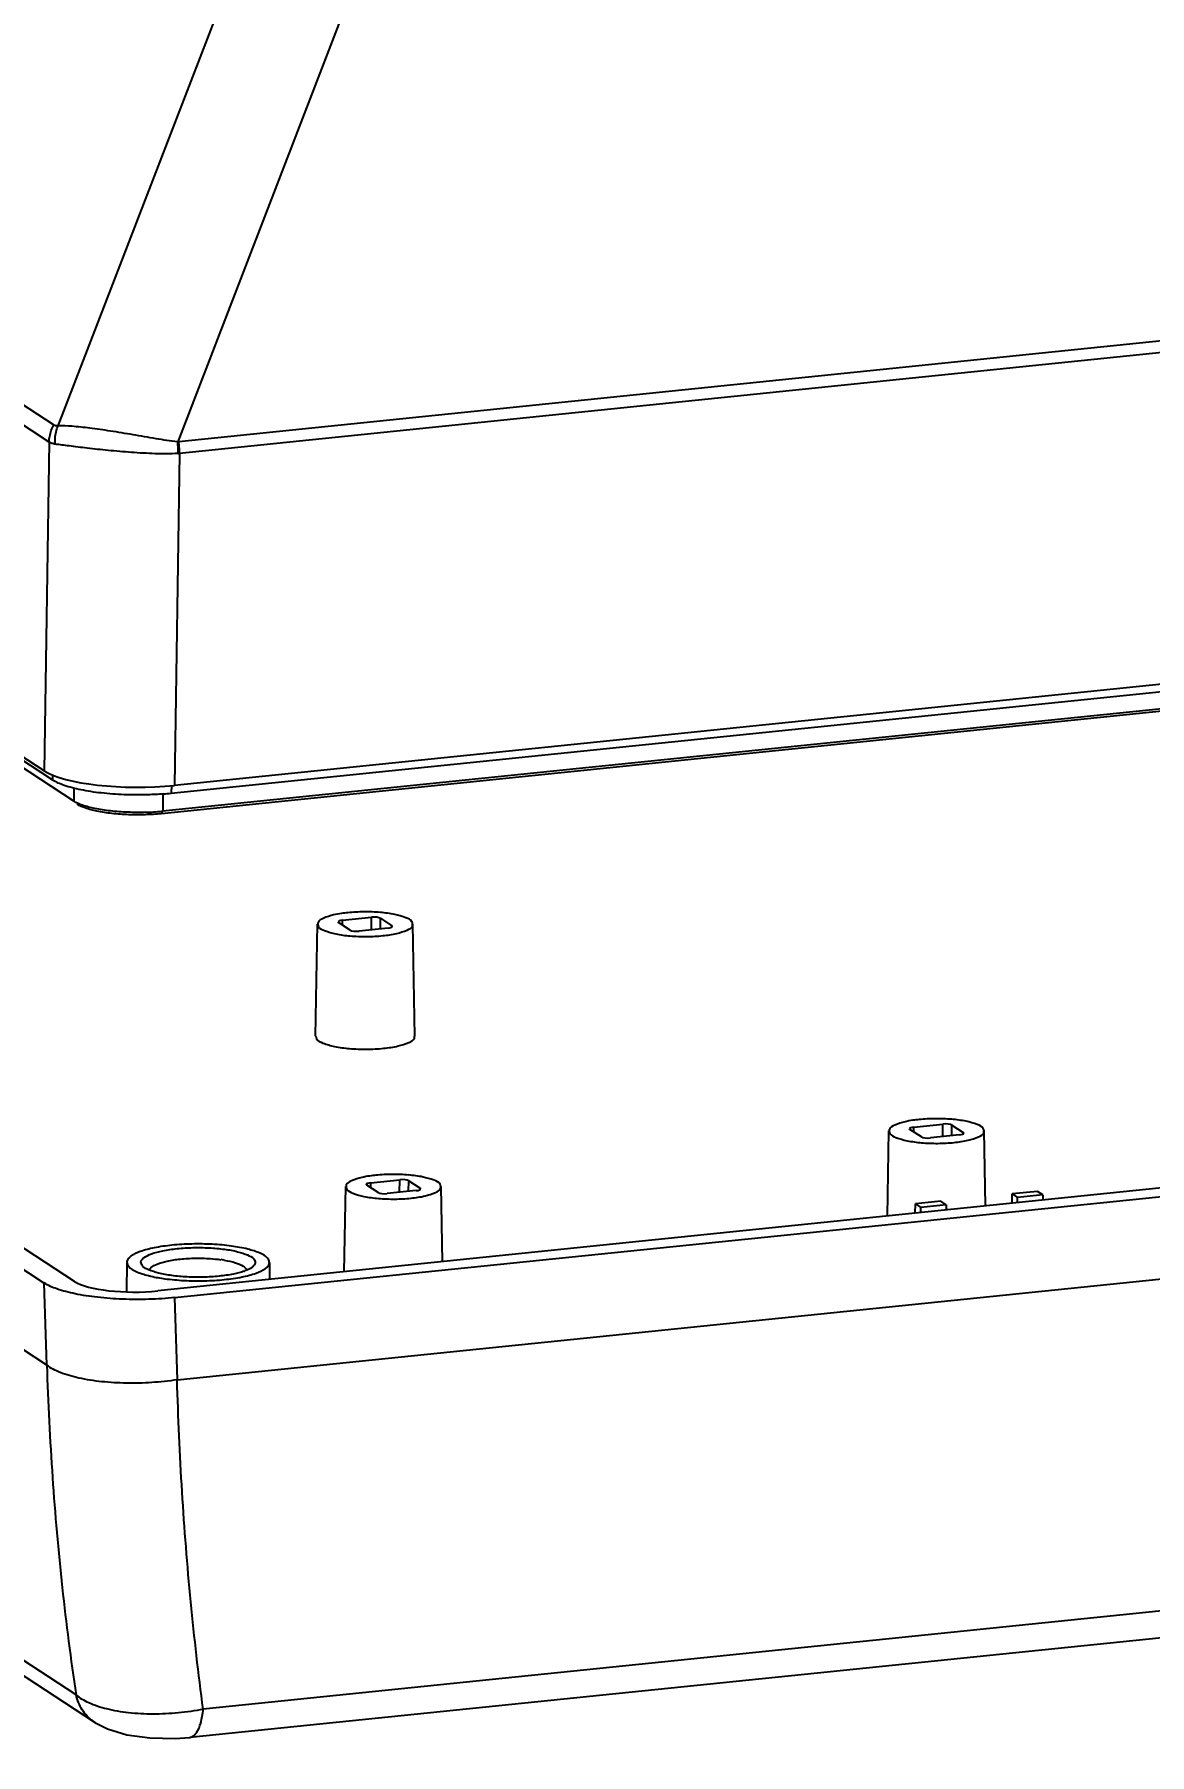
# Model space of a CAD drawing. Header units: millimetres. Extents: x -5407 to -45, y -6458 to 594.
# Drawn here: x -2045.6 to -1994.2, y -2033.3 to -1953.9 of the extents above; entities that cross this region are included whole.
import ezdxf

# ---------------------------------------------------------------- set-up
doc = ezdxf.new("R2010")
doc.units = ezdxf.units.MM
doc.layers.get('0').update_dxf_attribs({"linetype": 'CONTINUOUS'})
doc.layers.get('Defpoints').update_dxf_attribs({"linetype": 'CONTINUOUS'})
doc.layers.add('dim', color=3, linetype='CONTINUOUS', lineweight=9)
doc.styles.add('LongTou', font='romand.shx', dxfattribs={"width": 0.8, "bigfont": 'whgdtxt.shx'})
doc.dimstyles.new('YanXiu', dxfattribs={"dimtxt": 2.5, "dimasz": 2.2, "dimexe": 1, "dimexo": 0, "dimgap": 0.66, "dimtad": 0, "dimzin": 0, "dimdsep": 46, "dimtxsty": 'LongTou', "dimblk": 'CLOSEDBLANK', "dimcen": 0, "dimclrd": 256, "dimclre": 131, "dimclrt": 42, "dimadec": 0, "dimazin": 0, "dimtfac": 1, "dimtdec": 4, "dimtofl": 0, "dimtmove": 0, "dimatfit": 3, "dimldrblk": 'CLOSEDBLANK', "dimfxl": 0, "dimtolj": 1, "dimtzin": 0, "dimlwd": 0, "dimlwe": 0, "dimarcsym": 0})

# ---------------------------------------------------------------- blocks, each defined once
blk = doc.blocks.new('_ClosedBlank')
at = {"color": 0, "linetype": 'ByBlock', "lineweight": -2}
for p, q in [((-1, 0.167), (0, 0)), ((-1, 0.167), (-1, -0.167)), ((0, 0), (-1, -0.167))]:
    blk.add_line(p, q, dxfattribs=at)
blk = doc.blocks.new('*D34')
at = {"layer": 'Defpoints', "color": 0}
for p in [(-2243.063, -1942.958), (-2253.817, -1963.758), (-2243.063, -1963.758)]:
    blk.add_point(p, dxfattribs=at)
at = {"layer": 'dim', "lineweight": 5}
for p, q in [((-2253.817, -1937.358), (-2253.817, -1931.758)), ((-2253.817, -1969.358), (-2253.817, -1974.958))]:
    blk.add_line(p, q, dxfattribs=at)
at = {"layer": 'dim', "color": 131, "lineweight": 5}
for p, q in [((-2243.063, -1942.958), (-2255.216, -1942.958)), ((-2243.063, -1963.758), (-2255.216, -1963.758))]:
    blk.add_line(p, q, dxfattribs=at)
at = {"layer": 'dim', "lineweight": 5, "xscale": 5.600000000000001, "yscale": 5.600000000000001, "zscale": 5.600000000000001}
for p, rotation in [((-2253.817, -1942.958), 270), ((-2253.817, -1963.758), 90)]:
    blk.add_blockref('_ClosedBlank', p, dxfattribs=dict(at, rotation=rotation))
at = {"layer": 'dim', "color": 8, "insert": (-2253.817, -1953.358), "char_height": 7, "attachment_point": 5, "rotation": 90, "style": 'LongTou'}
blk.add_mtext('2.60', dxfattribs=at)
blk = doc.blocks.new('*U8')
at = {"color": 7}
for p, q in [((-142.358, 58.137), (-45.861, -5.031)), ((-46.135, -6.02), (-142.632, 57.148)), ((-25.467, 47.247), (-45.626, -5.094)), ((-18.944, 45.325), (-38.714, -6.006)), ((139.015, 12.221), (-38.657, -6.001)), ((139.063, 11.548), (-38.608, -6.675)), ((-46.135, -6.02), (-46.419, -24.991)), ((-38.608, -6.675), (-38.895, -25.834)), ((-39.085, -26.287), (139.832, -7.937)), ((140.025, -7.483), (-38.895, -25.834)), ((139.27, -9.115), (-39.646, -27.465)), ((139.345, -8.971), (-39.572, -27.321)), ((-44.577, -78.317), (-139.228, -16.357)), ((-60.528, -15.967), (-45.934, -25.52)), ((-46.419, -24.991), (-60.271, -15.943)), ((-43.497, -79.9), (-138.153, -17.937)), ((-44.702, -26.746), (-57.185, -18.575)), ((-45.944, -25.212), (-45.934, -25.52)), ((-44.715, -25.979), (-44.702, -26.746)), ((-39.565, -26.284), (-39.572, -27.321)), ((-39.079, -25.831), (-39.085, -26.287)), ((-39.646, -27.465), (-39.572, -27.321)), ((-29.433, -33.749), (-29.46, -33.711)), ((-29.208, -33.615), (-27.534, -33.443)), ((-29.201, -33.901), (-29.208, -33.615)), ((-27.541, -34.168), (-27.534, -33.443)), ((-27.021, -34.115), (-27.015, -33.501)), ((-27.015, -33.501), (-26.353, -33.935)), ((-30.759, -40.311), (-30.643, -33.839)), ((-28.771, -34.183), (-29.433, -33.749)), ((-26.578, -34.069), (-28.252, -34.241)), ((-26.354, -34.003), (-26.353, -33.935)), ((-26.353, -33.935), (-26.325, -33.974)), ((-25.025, -40.31), (-25.143, -33.838)), ((139.712, -36.585), (-39.859, -55.002)), ((-38.895, -55.39), (140.035, -37.039)), ((-38.747, -60.132), (139.696, -41.83)), ((-60.715, -45.185), (-46.412, -54.548)), ((-44.664, -54.46), (-58.284, -45.544)), ((3.534, -45.684), (3.507, -45.646)), ((3.759, -45.549), (5.433, -45.378)), ((3.766, -45.836), (3.759, -45.549)), ((5.426, -46.103), (5.433, -45.378)), ((5.946, -46.049), (5.952, -45.436)), ((5.952, -45.436), (6.614, -45.869)), ((2.236, -50.685), (2.324, -45.774)), ((4.197, -46.117), (3.534, -45.684)), ((6.389, -46.004), (4.715, -46.175)), ((6.613, -45.938), (6.614, -45.869)), ((6.614, -45.869), (6.642, -45.909)), ((7.903, -50.103), (7.824, -45.773)), ((-27.579, -48.764), (-25.905, -48.592)), ((-25.912, -49.317), (-25.905, -48.592)), ((-29.102, -53.899), (-29.014, -48.988)), ((-27.804, -48.898), (-27.831, -48.86)), ((-27.142, -49.331), (-27.804, -48.898)), ((-27.572, -49.05), (-27.579, -48.764)), ((-24.949, -49.218), (-26.623, -49.39)), ((-25.392, -49.263), (-25.386, -48.65)), ((-25.386, -48.65), (-24.724, -49.083)), ((-24.726, -49.152), (-24.724, -49.083)), ((-24.724, -49.083), (-24.696, -49.123)), ((-23.435, -53.318), (-23.514, -48.987)), ((9.424, -49.947), (9.43, -49.409)), ((10.89, -49.26), (9.43, -49.409)), ((9.43, -49.409), (9.736, -49.609)), ((11.196, -49.46), (9.736, -49.609)), ((9.739, -49.915), (9.736, -49.609)), ((11.196, -49.46), (10.89, -49.26)), ((11.196, -49.46), (11.204, -49.765)), ((-46.264, -59.29), (-59.687, -50.502)), ((3.844, -50.52), (3.851, -49.981)), ((5.31, -49.832), (3.851, -49.981)), ((3.851, -49.981), (4.157, -50.182)), ((5.616, -50.032), (4.157, -50.182)), ((4.16, -50.487), (4.157, -50.182)), ((5.616, -50.032), (5.31, -49.832)), ((5.616, -50.032), (5.625, -50.337)), ((-41.648, -53.356), (-41.664, -55.06)), ((-33.422, -53.355), (-33.413, -54.341)), ((-46.264, -59.29), (-46.412, -54.548)), ((-38.895, -55.39), (-38.747, -60.132)), ((136.063, -61.364), (-37.242, -79.139)), ((135.294, -62.993), (-38.011, -80.768))]:
    blk.add_line(p, q, dxfattribs=at)
blk.add_lwpolyline([(-43.497, -79.9), (-42.761, -80.283), (-41.651, -80.616), (-40.313, -80.799), (-38.868, -80.826), (-38.012, -80.768)], dxfattribs=at)
for centre, radius, start, end in [((-38.771, -4.89), 1.116, 272.94123, 275.85315), ((-44.35, -6.503), 5.658, 358.19316, 5.04215), ((-38.843, -4.14), 2.546, 273.34828, 275.29715), ((-40.869, -8.864), 17.515, 274.35438, 275.84868), ((-40.97, -13.394), 13.997, 271.70812, 275.39143), ((-40.828, -15.077), 12.308, 275.46763, 275.85863), ((-27.916, -42.939), 9.808, 90.31682, 95.7829), ((-27.9, -43.714), 10.584, 85.22949, 90.38071), ((5.051, -54.873), 9.808, 90.31682, 95.7829), ((5.067, -55.649), 10.584, 85.22949, 90.38071), ((-26.287, -58.087), 9.808, 90.31682, 95.7829), ((-26.271, -58.863), 10.584, 85.22949, 90.38071), ((-37.158, -59.95), 6.815, 80.50423, 82.04268), ((-38.9, -48.339), 5.975, 255.56714, 256.87665), ((-36.219, -49.926), 4.16, 288.724, 289.27138)]:
    blk.add_arc(centre, radius, start, end, dxfattribs=at)
for centre, major_axis, ratio, start_param, end_param in [((-41.025, -24.436), (5.801, 0.002), 0.259072, -2.764969, -1.194858), ((-29.061, -33.711), (0.4, 0), 0.258897, 1.947642, 3.141395), ((-27.387, -33.54), (0.4, 0), 0.259005, 0.376592, 1.947084), ((-28.399, -34.145), (0.4, 0), 0.259005, -2.765001, -1.194509), ((-26.725, -33.973), (0.4, 0), 0.258897, -1.19395, -0.011931), ((3.907, -45.646), (0.4, 0), 0.258897, 1.947642, 3.141395), ((5.58, -45.474), (0.4, 0), 0.259005, 0.376592, 1.947084), ((4.568, -46.079), (0.4, 0), 0.259005, -2.765001, -1.194509), ((6.242, -45.907), (0.4, 0), 0.258897, -1.19395, -0.011931), ((-25.758, -48.688), (0.4, 0), 0.259005, 0.376592, 1.947084), ((-27.432, -48.86), (0.4, 0), 0.258897, 1.947642, 3.141395), ((-26.77, -49.293), (0.4, 0), 0.259005, -2.765001, -1.194509), ((-25.096, -49.122), (0.4, 0), 0.258897, -1.19395, -0.011931), ((-41.217, -54.11), (3.701, 0.002), 0.259167, -2.764925, -1.195347)]:
    blk.add_ellipse(centre, major_axis=major_axis, ratio=ratio, start_param=start_param, end_param=end_param, dxfattribs=at)
for points, start_tangent, end_tangent in [([(-46.135, -6.02), (-46.098, -5.681), (-46.006, -5.348), (-45.861, -5.031)], (0.024976, 0.999688), (0.487066, 0.873365)), ([(-45.626, -5.094), (-45.755, -5.079), (-45.861, -5.031)], (-0.999799, -0.020062), (-0.836405, 0.548112)), ([(-45.778, -6.142), (-45.783, -5.784), (-45.732, -5.431), (-45.626, -5.094)], (-0.092123, 0.995748), (0.375142, 0.926968)), ([(-38.714, -6.006), (-39.962, -5.828), (-41.291, -5.603), (-42.593, -5.389), (-43.792, -5.218), (-44.822, -5.113), (-45.626, -5.094)], (-0.994566, 0.10411), (-0.999104, -0.042312)), ([(-45.778, -6.143), (-45.973, -6.098), (-46.135, -6.02)], (-0.992276, 0.124053), (-0.845375, 0.534173)), ([(-38.695, -6.681), (-40.012, -6.692), (-41.388, -6.62), (-42.722, -6.505), (-43.94, -6.374), (-44.977, -6.246), (-45.778, -6.143)], (-0.99818, -0.060311), (-0.991976, 0.126429)), ([(-38.608, -6.675), (-38.615, -6.452), (-38.632, -6.226), (-38.657, -6.001)], (-0.010066, 0.999949), (-0.132368, 0.991201)), ([(-45.264, -25.832), (-45.934, -25.52)], (-0.945106, 0.326764), (-0.836675, 0.5477)), ([(-44.303, -26.089), (-45.264, -25.832)], (-0.97966, 0.200667), (-0.945106, 0.326764)), ([(-44.211, -26.976), (-44.702, -26.746)], (-0.944199, 0.329375), (-0.836391, 0.548133)), ([(-39.54, -26.328), (-40.422, -26.374), (-41.802, -26.369), (-43.124, -26.271), (-44.303, -26.089)], (-0.997104, -0.076051), (-0.97966, 0.200667)), ([(-44.05, -27.137), (-44.513, -26.92)], (-0.943816, 0.330472), (-0.836492, 0.547979)), ([(-40.553, -27.385), (-41.589, -27.383), (-42.596, -27.309), (-43.495, -27.169), (-44.211, -26.976)], (-0.999515, -0.03114), (-0.944199, 0.329375)), ([(-39.646, -27.465), (-40.569, -27.526), (-41.555, -27.524), (-42.516, -27.454), (-43.371, -27.32), (-44.05, -27.137)], (-0.994779, -0.102051), (-0.943816, 0.330472)), ([(-29.27, -33.225), (-29.717, -33.309), (-30.313, -33.505), (-30.612, -33.737), (-30.626, -33.838)], (-0.989207, -0.146522), (0.040582, -0.999176)), ([(-28.904, -33.18), (-29.27, -33.225)], (-0.994782, -0.102027), (-0.989207, -0.146522)), ([(-25.159, -33.839), (-25.2, -33.697), (-25.547, -33.47), (-26.187, -33.283), (-27.02, -33.167)], (-0.060298, 0.99818), (-0.996555, 0.082931)), ([(-30.626, -33.838), (-30.586, -33.987), (-30.238, -34.214), (-29.598, -34.401), (-28.766, -34.518), (-27.815, -34.554), (-26.881, -34.504)], (0.040582, -0.999176), (0.994782, 0.102027)), ([(-26.881, -34.504), (-26.069, -34.375), (-25.472, -34.18), (-25.173, -33.947), (-25.159, -33.839)], (0.994782, 0.102027), (-0.060298, 0.99818)), ([(-30.742, -40.31), (-30.699, -40.464), (-30.337, -40.701), (-29.669, -40.896), (-28.801, -41.018), (-27.811, -41.056), (-26.837, -41.004)], (0.040375, -0.999185), (0.994782, 0.102027)), ([(-26.837, -41.004), (-25.991, -40.869), (-25.369, -40.666), (-25.056, -40.423), (-25.042, -40.311)], (0.994782, 0.102027), (-0.060075, 0.998194)), ([(3.697, -45.16), (3.251, -45.244), (2.654, -45.439), (2.355, -45.672), (2.341, -45.773)], (-0.989207, -0.146522), (0.040582, -0.999176)), ([(4.063, -45.115), (3.697, -45.16)], (-0.994782, -0.102027), (-0.989207, -0.146522)), ([(7.808, -45.774), (7.767, -45.632), (7.42, -45.405), (6.78, -45.218), (5.948, -45.101)], (-0.060298, 0.99818), (-0.996555, 0.082931)), ([(2.341, -45.773), (2.381, -45.921), (2.729, -46.149), (3.369, -46.335), (4.201, -46.452), (5.152, -46.488), (6.086, -46.439)], (0.040582, -0.999176), (0.994782, 0.102027)), ([(6.086, -46.439), (6.898, -46.309), (7.495, -46.114), (7.794, -45.882), (7.808, -45.774)], (0.994782, 0.102027), (-0.060298, 0.99818)), ([(-27.641, -48.374), (-28.088, -48.458), (-28.684, -48.653), (-28.984, -48.886), (-28.998, -48.987)], (-0.989207, -0.146522), (0.040582, -0.999176)), ([(-27.275, -48.329), (-27.641, -48.374)], (-0.994782, -0.102027), (-0.989207, -0.146522)), ([(-23.53, -48.988), (-23.571, -48.846), (-23.918, -48.619), (-24.558, -48.432), (-25.391, -48.315)], (-0.060298, 0.99818), (-0.996555, 0.082931)), ([(-28.998, -48.987), (-28.957, -49.135), (-28.61, -49.363), (-27.969, -49.55), (-27.137, -49.666), (-26.187, -49.703), (-25.252, -49.653)], (0.040582, -0.999176), (0.994782, 0.102027)), ([(-25.252, -49.653), (-24.44, -49.523), (-23.843, -49.328), (-23.544, -49.096), (-23.53, -48.988)], (0.994782, 0.102027), (-0.060298, 0.99818)), ([(-39.048, -52.368), (-40.068, -52.519), (-40.878, -52.738), (-41.415, -53.005), (-41.642, -53.3), (-41.644, -53.356)], (-0.994782, -0.102027), (0.066906, -0.997759)), ([(-40.717, -53.59), (-40.742, -53.56), (-40.832, -53.319), (-40.655, -53.08), (-40.225, -52.864), (-39.57, -52.686), (-38.749, -52.564)], (-0.68588, 0.727715), (0.994782, 0.102027)), ([(-33.427, -53.356), (-33.531, -53.115), (-33.956, -52.833), (-34.67, -52.594), (-35.615, -52.416), (-36.72, -52.314), (-37.9, -52.297), (-39.048, -52.368)], (-0.083222, 0.996531), (-0.994782, -0.102027)), ([(-38.749, -52.564), (-37.832, -52.507), (-36.895, -52.52), (-36.015, -52.6), (-35.256, -52.74), (-34.677, -52.931), (-34.329, -53.156), (-34.239, -53.398), (-34.357, -53.587)], (0.994782, 0.102027), (-0.738247, -0.67453)), ([(-41.644, -53.356), (-41.54, -53.602), (-41.115, -53.883), (-40.401, -54.123), (-40.389, -54.126)], (0.066906, -0.997759), (0.968399, -0.249407)), ([(-40.394, -53.786), (-40.717, -53.59)], (-0.925405, 0.378979), (-0.68588, 0.727715)), ([(-40.325, -53.809), (-40.247, -53.661), (-39.899, -53.453)], (0.237768, 0.971322), (0.941052, 0.338263)), ([(-39.899, -53.453), (-39.319, -53.283), (-38.565, -53.167)], (0.941052, 0.338263), (0.994782, 0.102027)), ([(-38.565, -53.167), (-37.71, -53.118), (-36.838, -53.139), (-36.215, -53.201)], (0.994782, 0.102027), (0.990346, -0.138615)), ([(-36.034, -53.229), (-35.377, -53.379), (-34.932, -53.574)], (0.986269, -0.16515), (0.837367, -0.546641)), ([(-35.003, -54.197), (-34.193, -53.979), (-33.656, -53.712), (-33.429, -53.416), (-33.427, -53.356)], (0.979611, 0.200905), (-0.083222, 0.996531)), ([(-34.932, -53.574), (-34.741, -53.796), (-34.74, -53.8)], (0.837367, -0.546641), (0.120508, -0.992712)), ([(-34.357, -53.587), (-34.416, -53.636), (-34.846, -53.853)], (-0.738247, -0.67453), (-0.943958, -0.330064)), ([(-38.888, -55.39), (-40.372, -55.486), (-41.891, -55.48), (-43.342, -55.372), (-44.633, -55.17), (-45.68, -54.889), (-46.415, -54.547)], (-0.994782, -0.102027), (-0.836675, 0.5477)), ([(-36.322, -54.153), (-37.239, -54.209), (-38.176, -54.197), (-39.056, -54.117), (-39.815, -53.977), (-40.394, -53.786)], (-0.994782, -0.102027), (-0.925405, 0.378979)), ([(-40.256, -54.158), (-39.455, -54.3), (-38.351, -54.402), (-37.171, -54.419), (-36.023, -54.348)], (0.973846, -0.22721), (0.994782, 0.102027)), ([(-34.884, -53.866), (-35.501, -54.031), (-36.322, -54.153)], (-0.947069, -0.321031), (-0.994782, -0.102027)), ([(-36.023, -54.348), (-35.003, -54.197)], (0.994782, 0.102027), (0.979611, 0.200905)), ([(-38.747, -60.132), (-40.209, -60.292), (-41.666, -60.327), (-43.096, -60.242), (-44.41, -60.033), (-45.494, -59.71), (-46.264, -59.29)], (-0.988067, -0.154024), (-0.786404, 0.617713)), ([(-46.264, -59.29), (-45.937, -65.765), (-45.375, -72.121), (-44.577, -78.317)], (0.032178, -0.999482), (0.148605, -0.988897)), ([(-37.242, -79.139), (-37.955, -72.954), (-38.456, -66.604), (-38.747, -60.132)], (-0.133247, 0.991083), (-0.028732, 0.999587)), ([(-43.502, -79.897), (-43.595, -79.833), (-44.218, -79.175), (-44.577, -78.317)], (-0.83698, 0.547233), (-0.221761, 0.975101)), ([(-37.243, -79.139), (-38.676, -79.355), (-40.141, -79.425), (-41.545, -79.348), (-42.802, -79.127), (-43.835, -78.777), (-44.577, -78.317)], (-0.979431, -0.201781), (-0.751947, 0.659223)), ([(-38.012, -80.766), (-37.953, -80.757), (-37.63, -80.501), (-37.384, -79.94), (-37.242, -79.139)], (0.997803, 0.066246), (0.092654, 0.995698))]:
    blk.add_spline(points, degree=3, dxfattribs=dict(at, start_tangent=start_tangent, end_tangent=end_tangent))
blk = doc.blocks.new('*D32')
at = {"layer": 'Defpoints', "color": 0}
for p in [(-2146.665, -1767.603), (-2141.756, -1788.48), (-2274.658, -1819.728)]:
    blk.add_point(p, dxfattribs=at)
at = {"layer": 'dim', "color": 131, "lineweight": 5}
for p, q in [((-2141.756, -1788.48), (-2146.985, -1766.241)), ((-2274.658, -1819.728), (-2279.887, -1797.488))]:
    blk.add_line(p, q, dxfattribs=at)
at = {"layer": 'dim', "lineweight": 5}
for p, q in [((-2152.116, -1768.884), (-2198.514, -1779.793)), ((-2274.115, -1797.568), (-2227.717, -1786.659))]:
    blk.add_line(p, q, dxfattribs=at)
at = {"layer": 'dim', "lineweight": 5, "xscale": 5.600000000000001, "yscale": 5.600000000000001, "zscale": 5.600000000000001}
for p, rotation in [((-2146.665, -1767.603), 13.23079457676443), ((-2279.566, -1798.85), 193.2307945767645)]:
    blk.add_blockref('_ClosedBlank', p, dxfattribs=dict(at, rotation=rotation))
at = {"layer": 'dim', "color": 42, "insert": (-2213.116, -1783.226), "char_height": 7, "attachment_point": 5, "rotation": 13.23079, "style": 'LongTou'}
blk.add_mtext('136.53', dxfattribs=at)
blk = doc.blocks.new('*D16')
at = {"layer": 'Defpoints', "color": 0}
for p in [(-2157.833, -1794.315), (-2261.089, -1805.606), (-2258.196, -1817.912)]:
    blk.add_point(p, dxfattribs=at)
at = {"layer": 'dim', "color": 131, "lineweight": 5}
for p, q in [((-2157.833, -1794.315), (-2161.047, -1780.647)), ((-2258.196, -1817.912), (-2261.41, -1804.244))]:
    blk.add_line(p, q, dxfattribs=at)
at = {"layer": 'dim', "lineweight": 5}
for p, q in [((-2166.178, -1783.291), (-2196.307, -1790.375)), ((-2255.638, -1804.325), (-2225.509, -1797.241))]:
    blk.add_line(p, q, dxfattribs=at)
at = {"layer": 'dim', "lineweight": 5, "xscale": 5.600000000000001, "yscale": 5.600000000000001, "zscale": 5.600000000000001}
for p, rotation in [((-2160.727, -1782.009), 13.23079457756161), ((-2261.089, -1805.606), 193.2307945775617)]:
    blk.add_blockref('_ClosedBlank', p, dxfattribs=dict(at, rotation=rotation))
at = {"layer": 'dim', "color": 42, "insert": (-2210.908, -1793.808), "char_height": 7, "attachment_point": 5, "rotation": 13.23079, "style": 'LongTou'}
blk.add_mtext('103.10', dxfattribs=at)

msp = doc.modelspace()

# ---------------------------------------------------------------- block references
at = {"xscale": 0.7999999999999545, "yscale": 0.7999999999999545, "zscale": 0.7999999999999545}
msp.add_blockref('*U8', (-2008.052, -1967.858), dxfattribs=at)

# ---------------------------------------------------------------- dimensions: what is measured, and where the dimension line sits
at = {"layer": 'dim'}
for base, p1, p2, picture, middle in [((-5401.712, -6458.244), (-5273.719, -6406.119), (-5406.621, -6437.367), '*D32', (-326.021, 273.235)), ((-5287.287, -6420.241), (-5390.543, -6431.532), (-5290.181, -6407.935), '*D16', (-323.814, 262.654))]:
    dim = msp.add_linear_dim(base=base, p1=p1, p2=p2, dimstyle='YanXiu', override={"dimtxt": 7, "dimasz": 5.6, "dimexe": 1.3993, "dimgap": 1.3993}, dxfattribs=at)
    dim.commit()
    dim.dimension.update_dxf_attribs({"geometry": picture, "text_midpoint": middle, "dimtype": 160, "insert": (1887.094, 2056.462)})
dim = msp.add_linear_dim(base=(-366.723, 92.703), p1=(-355.968, 113.503), p2=(-355.968, 92.703), angle=90, dimstyle='YanXiu', override={"dimtxt": 7, "dimasz": 5.6, "dimexe": 1.3993, "dimgap": 1.3993, "dimlfac": 0.125, "dimclrt": 8}, dxfattribs=at)
dim.commit()
dim.dimension.update_dxf_attribs({"geometry": '*D34', "text_midpoint": (-366.723, 103.103), "dimtype": 160})

doc.saveas('drawing.dxf')
